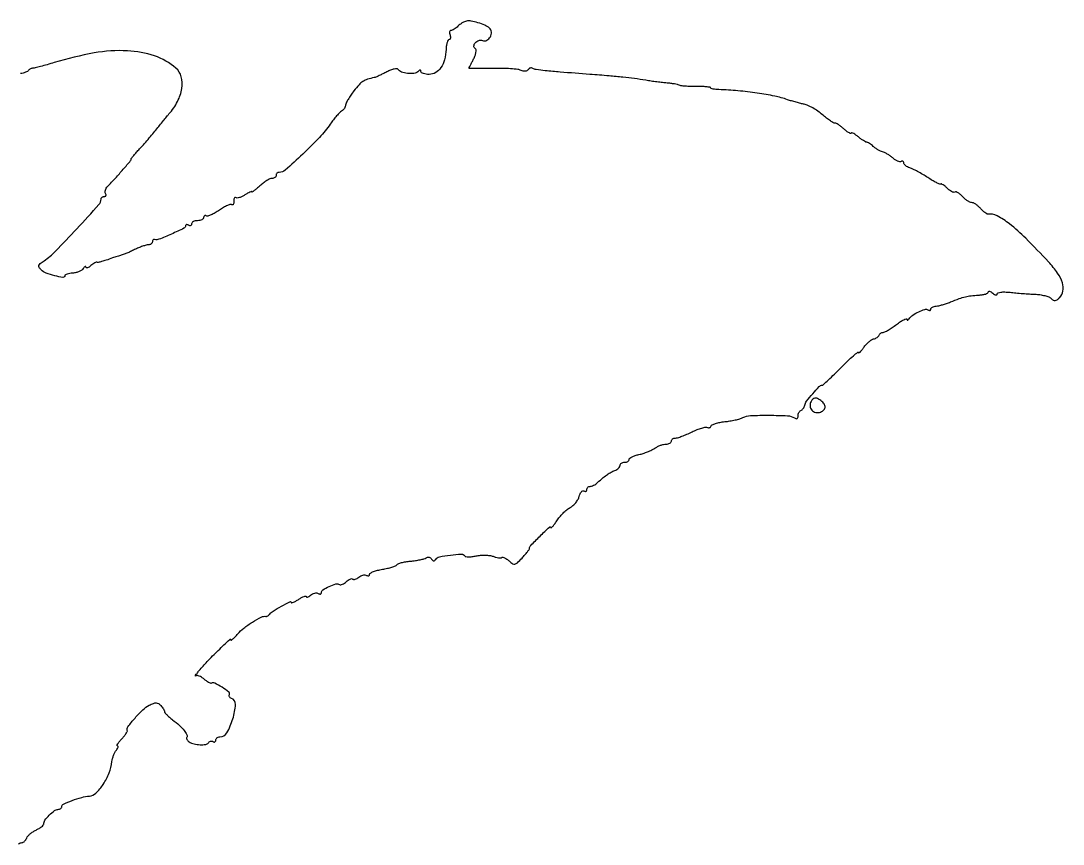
# Model space of a CAD drawing. Extents: x 0 to 691, y 1 to 374.
# Drawn here: x 345.4 to 690.8, y 26.5 to 299.2 of the extents above; entities that cross this region are included whole.
import ezdxf

# ---------------------------------------------------------------- set-up
doc = ezdxf.new("R2010")
doc.units = 0

msp = doc.modelspace()

# ---------------------------------------------------------------- linework, layer by layer
msp.add_lwpolyline([(344.623392, 26.485161, -0.204668), (345.828451, 27, 0.13217), (346.23744, 27.110035, 0.062737), (346.674795, 27.443166, 0.055701), (347.07242, 27.931614, 0.051436), (347.364946, 28.508652, -0.088691), (347.763613, 29.168739, -0.035617), (348.51643, 29.912497, -0.033838), (349.461792, 30.617082, -0.036345), (350.471935, 31.169167, 0.0253), (351.439984, 31.670828, 0.033936), (352.257381, 32.225911, 0.036071), (352.842779, 32.756695, 0.192885), (353, 33.149084, -0.159095), (353.401931, 34.380293, -0.035231), (354.852441, 36.097082, -0.034997), (356.525283, 37.590744, -0.166233), (357.722241, 38, 0.070499), (358.210569, 38.069197, 0.086153), (358.624658, 38.270969, 0.100206), (358.901506, 38.570683, 0.137358), (359, 38.922448, -0.293798), (359.518661, 39.72894, -0.015955), (362.440307, 40.949964, -0.024254), (365.592563, 41.978718, -0.051611), (368.120233, 42.396566, 0.181517), (370.318165, 43.37763, 0.052922), (372.705383, 46.293095, 0.050481), (374.665108, 50.062102, 0.065522), (375.618967, 53.833037, -0.03619), (375.80994, 54.830091, -0.026845), (376.157903, 55.896977, -0.027374), (376.598169, 56.873185, -0.053628), (377.068914, 57.583037, 0.031808), (377.465201, 58.127549, 0.076156), (377.665399, 58.583767, 0.171276), (377.642839, 58.873298, 0.296719), (377.448131, 59, -0.486339), (377.309994, 59.175989, -0.072559), (377.506338, 59.660938, -0.038442), (378.008998, 60.385656, -0.017734), (378.765137, 61.25, 0.016966), (379.561015, 62.156953, 0.023884), (380.202333, 63.020879, 0.021585), (380.651872, 63.757975, 0.203105), (380.689451, 64.118951, -0.24083), (380.913816, 65.383271, -0.017013), (383.24643, 68.254203, -0.023854), (385.860039, 70.981947, -0.071038), (387.965153, 72.476015, -0.023923), (389.358324, 73.110833, -0.099586), (390.261691, 73.276338, -0.138294), (390.997742, 73.054958, -0.064117), (391.771054, 72.410103, -0.022246), (392.25234, 71.842383, -0.027253), (392.647409, 71.270096, -0.027511), (392.919955, 70.764869, -0.141721), (392.969506, 70.454135, 0.214149), (393.071345, 70.123153, 0.015459), (393.741186, 69.40605, 0.019494), (394.630379, 68.578406, 0.013389), (395.698452, 67.707956, -0.019976), (397.953026, 65.820586, -0.039953), (399.543255, 64.127265, -0.052798), (400.435756, 62.730696, -0.259801), (400.395013, 61.830127, 0.172188), (400.325542, 61.50821, 0.093829), (400.452547, 61.119235, 0.074242), (400.754823, 60.722371, 0.054576), (401.191386, 60.381717, 0.077309), (402.813773, 59.697189, 0.049676), (404.838857, 59.400061, 0.050429), (406.670009, 59.499695, 0.218924), (407.553285, 60.086217, -0.097363), (407.847534, 60.403539, -0.097535), (408.239831, 60.585614, -0.098329), (408.669165, 60.60454, -0.100739), (409.069098, 60.457295, 0.090666), (409.42443, 60.318355, 0.169366), (409.726548, 60.362055, 0.176081), (409.928183, 60.581552, 0.098926), (410, 60.940983, -0.129878), (410.106705, 61.344844, -0.100682), (410.406841, 61.688914, -0.088695), (410.855814, 61.920307, -0.074877), (411.38499, 62, 0.272117), (413.710842, 63.367032, 0.053813), (415.673658, 68.002561, 0.056318), (416.548073, 72.79423, 0.341695), (415.233352, 74.755549, -0.077122), (414.797934, 74.979852, -0.11019), (414.511806, 75.304985, -0.13057), (414.419487, 75.678176, -0.134913), (414.526466, 76.042822, 0.386939), (414.373231, 76.86247, 0.02262), (412.095788, 78.428431, 0.023466), (409.64743, 79.798579, 0.249442), (408.542898, 79.770262, -0.237331), (408.249678, 79.75603, -0.026286), (407.633073, 80.06932, -0.027532), (406.897947, 80.548545, -0.018838), (406.116935, 81.167848, 0.038431), (405.310749, 81.757224, 0.052097), (404.499219, 82.149586, 0.063468), (403.799783, 82.305612, 0.195927), (403.345172, 82.167848, -0.667395), (403.272667, 82.207066, -0.118949), (403.347691, 82.419952, -0.019538), (403.798009, 83.057875, -0.00637), (404.510657, 83.963902, -0.021293), (407.143182, 86.954449, -0.00959), (410.834351, 90.659108, -0.003502), (414.643273, 94.286832, -0.636678), (415.035963, 94.130045, 0.581461), (415.190491, 94.053403, 0.033478), (415.711735, 94.457824, 0.024251), (416.433222, 95.164859, 0.011852), (417.285963, 96.130634, -0.053711), (419.259709, 98.021134, -0.025153), (422.170495, 100.039307, -0.020644), (425.096847, 101.69416, -0.160064), (426.627719, 101.934852, 0.115573), (426.920667, 101.954991, 0.056566), (427.265562, 102.105623, 0.05172), (427.606036, 102.352896, 0.051849), (427.888197, 102.66459, -0.096677), (429.01854, 103.709074, -0.013739), (431.766024, 105.303076, -0.00896), (434.601262, 106.780262, -0.557126), (435, 106.533483, 0.4884), (435.156415, 106.411549, 0.03852), (435.734375, 106.605329, 0.029598), (436.540486, 107.004398, 0.015296), (437.5, 107.591957, -0.019515), (438.459682, 108.168543, -0.039074), (439.265625, 108.532212, -0.062349), (439.819162, 108.656711, -0.442828), (440, 108.492565, 0.334699), (440.128834, 108.321663, 0.149027), (440.427757, 108.326745, 0.066534), (440.896647, 108.55079, 0.028534), (441.456195, 108.963645, -0.05732), (442.090759, 109.377768, -0.06058), (442.791251, 109.627673, -0.067771), (443.449211, 109.684618, -0.126816), (443.956195, 109.527073, 0.063817), (444.355955, 109.345611, 0.135013), (444.693382, 109.335401, 0.191533), (444.914674, 109.492262, 0.144921), (445, 109.780468, -0.25745), (445.517752, 110.719361, -0.034135), (447.586933, 111.835409, -0.034972), (449.808622, 112.662754, -0.21318), (450.994316, 112.503513, 0.170408), (451.423729, 112.409289, 0.066441), (452.020042, 112.564261, 0.055626), (452.678709, 112.922455, 0.044073), (453.300333, 113.44319, -0.03882), (453.903526, 113.959346, -0.057899), (454.507314, 114.300679, -0.076119), (455.021781, 114.430353, -0.223716), (455.356786, 114.30988, 0.200275), (455.692713, 114.171766, 0.072911), (456.211778, 114.250644, 0.057773), (456.821642, 114.517009, 0.041403), (457.432029, 114.943589, -0.056402), (458.07582, 115.365416, -0.060118), (458.784152, 115.621781, -0.067469), (459.447524, 115.683275, -0.128519), (459.956195, 115.527073, 0.070148), (460.355656, 115.351786, 0.145048), (460.693382, 115.356732, 0.189799), (460.91602, 115.535987, 0.130176), (461, 115.853085, -0.271832), (461.245958, 116.272063, -0.033106), (462.248437, 116.747608, -0.031907), (463.621529, 117.19192, -0.020889), (465.25, 117.534569, 0.015252), (466.915196, 117.865391, 0.020327), (468.402558, 118.272656, 0.018027), (469.588181, 118.697351, 0.156856), (470.014028, 119.049673, -0.166994), (470.435142, 119.384287, -0.021415), (471.554783, 119.727785, -0.023124), (472.964356, 120.026185, -0.017363), (474.537323, 120.228078, 0.013616), (476.157134, 120.42366, 0.01509), (477.708915, 120.70214, 0.014566), (479.013068, 121.016971, 0.072017), (479.704197, 121.317184, -0.095987), (480.198947, 121.504646, -0.097175), (480.725648, 121.49256, -0.09863), (481.202537, 121.283411, -0.102176), (481.555902, 120.909549, 0.058036), (481.901124, 120.47337, 0.181435), (482.236213, 120.32116, 0.201429), (482.564526, 120.433663, 0.072515), (482.888499, 120.819587, -0.207397), (484.114644, 121.673329, -0.020435), (487.746447, 122.253337, -0.018869), (491.415128, 122.546594, -0.271182), (492.526401, 121.957282, 0.22333), (492.904015, 121.711082, 0.034267), (493.822558, 121.646847, 0.032754), (494.991247, 121.721952, 0.023045), (496.288755, 121.952356, -0.034496), (497.724319, 122.173522, -0.026536), (499.309597, 122.22242, -0.027157), (500.803047, 122.107912, -0.05593), (501.939265, 121.826764, 0.025033), (502.877871, 121.532035, 0.033612), (503.753558, 121.366344, 0.035599), (504.465461, 121.331693, 0.193063), (504.814032, 121.480699, -0.264403), (505.140116, 121.570392, -0.051591), (505.734329, 121.352379, -0.042581), (506.45561, 120.920171, -0.027658), (507.211599, 120.308505, 0.036874), (508.394367, 119.387044, 0.204005), (509.169898, 119.241392, 0.138233), (509.989454, 119.680184, 0.01421), (511.542751, 121.262679, 0.009196), (512.48413, 122.316125, 0.01308), (513.278183, 123.288617, 0.009073), (513.897643, 124.119876, 0.156838), (514, 124.438164, -0.194613), (514.401748, 125.431242, -0.00628), (517.501747, 128.556114, -0.006628), (520.592854, 131.51519, -0.648389), (521.016847, 131.335849, 0.606899), (521.176656, 131.256734, 0.05344), (521.607391, 131.648491, 0.02708), (522.245235, 132.450575, 0.011945), (523.003553, 133.573906, -0.031284), (523.936134, 134.8464, -0.023422), (525.110652, 136.127982, -0.023872), (526.335498, 137.233845, -0.048854), (527.410469, 137.952085, 0.057126), (528.387847, 138.628701, 0.041319), (529.309522, 139.581964, 0.04193), (530.043479, 140.649853, 0.068214), (530.45308, 141.669077, -0.042379), (530.755476, 142.550163, -0.075239), (531.16589, 143.196835, -0.117168), (531.611816, 143.51641, -0.239984), (532.029317, 143.481881, 0.085835), (532.400061, 143.332801, 0.164681), (532.714862, 143.369277, 0.179874), (532.924475, 143.584125, 0.104661), (533, 143.940983, -0.100235), (533.081841, 144.345126, -0.098218), (533.314732, 144.688914, -0.097658), (533.662512, 144.919198, -0.097854), (534.071429, 145, 0.084532), (534.579945, 145.08659, 0.032997), (535.237574, 145.367187, 0.031499), (535.924309, 145.771626, 0.033968), (536.536725, 146.25, -0.007436), (538.444947, 147.910735, -0.022066), (539.818362, 148.970429, -0.030439), (541.001827, 149.699575, -0.031657), (542.25, 150.269041, 0.047895), (542.91944, 150.601093, 0.053704), (543.485937, 151.043919, 0.061074), (543.873389, 151.524991, 0.139908), (544, 151.968615, -0.143927), (544.115611, 152.361926, -0.099493), (544.440625, 152.697031, -0.083896), (544.926618, 152.922835, -0.066987), (545.5, 153, 0.059467), (546.073648, 153.068469, 0.07837), (546.559375, 153.27041, 0.096736), (546.88469, 153.569427, 0.16), (547, 153.920545, -0.239766), (547.203893, 154.321292, -0.041316), (547.954687, 154.778428, -0.037121), (549.005091, 155.210351, -0.025417), (550.25, 155.548319, 0.023437), (551.638766, 155.919448, 0.017734), (553.124736, 156.450891, 0.018034), (554.486911, 157.05104, 0.03921), (555.472506, 157.627774, -0.036202), (556.358052, 158.15313, -0.028078), (557.387728, 158.596909, -0.028784), (558.400342, 158.902662, -0.05899), (559.222506, 159, 0.054303), (559.902499, 159.07407, 0.073999), (560.477861, 159.29375, 0.093637), (560.863978, 159.618435, 0.172913), (561, 160, -0.130303), (561.101099, 160.381353, -0.100665), (561.38545, 160.70625, -0.088552), (561.81081, 160.924762, -0.074616), (562.312171, 161, 0.076395), (563.061971, 161.115235, 0.01203), (564.478583, 161.598954, 0.01312), (566.132603, 162.258339, 0.011123), (567.84457, 163.038993, -0.01737), (569.525328, 163.780195, -0.023955), (571.084251, 164.318872, -0.02197), (572.374837, 164.635884, -0.18986), (572.94699, 164.532762, 0.105849), (573.309508, 164.403439, 0.125624), (573.669533, 164.446189, 0.122788), (573.970927, 164.657954, 0.098368), (574.167893, 165.003678, -0.207772), (574.544337, 165.423088, -0.030607), (575.632713, 165.843255, -0.03026), (577.056181, 166.201765, -0.02177), (578.678874, 166.434892, 0.015397), (580.410057, 166.661133, 0.014447), (582.161464, 166.997297, 0.014587), (583.696719, 167.385552, 0.047212), (584.675571, 167.766594, -0.106072), (587.271513, 168.441152, -0.012034), (593.373099, 168.555923, -0.010922), (599.506483, 168.389655, -0.130082), (601.75, 167.676788, 0.069163), (602.279687, 167.434975, 0.199826), (602.672887, 167.476136, 0.200872), (602.919385, 167.783734, 0.069889), (603, 168.35765, -0.058263), (603.068882, 168.946768, -0.060041), (603.271719, 169.497768, -0.066541), (603.571054, 169.930133, -0.122224), (603.925, 170.166667, 0.09835), (604.303018, 170.394262, 0.05058), (604.67375, 170.807102, 0.047526), (604.982117, 171.326644, 0.052344), (605.175, 171.878788, -0.108185), (605.820758, 173.225842, -0.014347), (607.847271, 175.67501, -0.011441), (610.023368, 178.044786, -0.177502), (611, 178.52108, 0.162403), (611.327487, 178.66906, 0.001996), (613.042187, 180.267719, 0.005669), (615.009979, 182.159554, 0.00365), (617.25, 184.394928, -0.006982), (619.457004, 186.568191, -0.013039), (621.312873, 188.254801, -0.009577), (622.776225, 189.468536, -0.625695), (623.006589, 189.358696, 0.530544), (623.162419, 189.25491, 0.091592), (623.52337, 189.486617, 0.036883), (624.085652, 190.097854, 0.015256), (624.756589, 191, -0.030784), (625.534365, 191.980709, -0.030556), (626.428498, 192.861094, -0.032069), (627.304016, 193.530047, -0.094015), (628, 193.825, 0.049232), (628.598514, 194.017878, 0.047105), (629.157292, 194.32625, 0.050764), (629.59754, 194.696961, 0.106303), (629.833333, 195.075, -0.085747), (630.034348, 195.428576, -0.067695), (630.35762, 195.728281, -0.067692), (630.749213, 195.93077, -0.085721), (631.150055, 196, 0.120123), (631.715485, 196.137831, 0.014248), (632.853099, 196.76924, 0.016362), (634.180074, 197.615884, 0.012743), (635.566722, 198.618689, -0.015285), (636.885749, 199.562417, -0.030228), (637.995973, 200.212961, -0.041868), (638.786329, 200.534063, -0.500249), (639.015313, 200.368689, 0.126119), (639.082734, 200.123687, 0.316107), (639.241942, 200.048927, 0.151925), (639.480904, 200.17178, 0.04021), (639.765313, 200.5, -0.083584), (641.029335, 201.726632, -0.040254), (642.990697, 202.85783, -0.037419), (644.959206, 203.616527, -0.214879), (646.040677, 203.47486, 0.065726), (646.408001, 203.309804, 0.138173), (646.718199, 203.304704, 0.19123), (646.921963, 203.455172, 0.140115), (647, 203.728179, -0.187966), (647.130084, 204.061983, -0.079114), (647.514063, 204.366007, -0.062705), (648.080271, 204.596476, -0.045854), (648.75, 204.711211, 0.037604), (649.625644, 204.846415, 0.012937), (650.867188, 205.169047, 0.012773), (652.223068, 205.596888, 0.01445), (653.5, 206.077672, -0.008869), (656.417152, 207.213351, -0.028148), (658.418564, 207.826414, -0.032879), (660.304723, 208.16034, -0.015898), (662.75, 208.350712, 0.025286), (663.995305, 208.471212, 0.039414), (665.045313, 208.712427, 0.046331), (665.791846, 209.025589, 0.27703), (666, 209.372445, -0.284537), (666.134284, 209.589309, -0.178182), (666.440625, 209.622923, -0.079564), (666.923572, 209.417501, -0.032953), (667.5, 209, 0.03724), (668.080886, 208.586808, 0.095537), (668.562708, 208.409105, 0.206772), (668.867406, 208.485271, 0.233627), (669, 208.753555, -0.321615), (669.267018, 209.125738, -0.051161), (670.194264, 209.336883, -0.038715), (671.54977, 209.39693, -0.01977), (673.25, 209.273179, 0.005636), (675.167506, 209.079007, 0.003478), (677.426562, 208.891779, 0.003488), (679.662007, 208.73783, 0.006251), (681.5, 208.64718, -0.027062), (683.128229, 208.498783, -0.027948), (684.71317, 208.176047, -0.029078), (686.046154, 207.741839, -0.096444), (686.821429, 207.25, 0.054492), (687.560932, 206.689281, 0.158377), (688.17843, 206.547477, 0.137683), (688.816929, 206.789313, 0.03744), (689.642978, 207.500121, 0.157825), (690.754648, 209.676021, 0.114782), (690.565135, 212.406279, 0.077826), (688.983085, 215.654763, 0.035551), (686.009879, 219.334373, 0.009023), (678.432365, 227.168794, 0.029531), (673.040046, 231.945915, 0.045265), (668.956484, 234.594939, 0.153473), (665.869069, 235.158111, -0.175676), (665.524239, 235.236547, -0.023112), (664.902345, 235.678348, -0.02455), (664.18958, 236.294698, -0.018292), (663.464081, 237.03969, 0.03034), (662.697434, 237.789912, 0.032409), (661.861584, 238.424159, 0.034297), (661.077501, 238.86868, 0.112264), (660.5, 239, -0.112816), (659.921673, 239.132171, -0.034129), (659.134134, 239.580573, -0.032268), (658.293565, 240.220026, -0.030104), (657.521341, 240.976419, 0.03213), (656.778945, 241.697731, 0.045494), (656.027309, 242.229617, 0.054383), (655.371202, 242.519669, 0.21868), (654.946973, 242.467228, -0.202145), (654.523823, 242.401256, -0.054992), (653.875286, 242.641028, -0.046389), (653.133183, 243.102896, -0.034007), (652.402048, 243.740809, 0.020806), (651.698687, 244.38795, 0.033135), (651.041287, 244.873277, 0.035684), (650.49997, 245.167845, 0.30271), (650.240024, 245.125665, -0.301808), (649.930622, 245.074935, -0.011218), (648.811952, 245.610009, -0.017029), (647.465492, 246.350204, -0.010748), (645.944182, 247.300156, 0.010869), (644.305126, 248.323083, 0.010411), (642.599729, 249.289116, 0.010399), (641.060237, 250.078443, 0.036427), (640.025587, 250.491879, -0.041684), (639.250473, 250.811084, -0.051291), (638.595016, 251.237216, -0.059918), (638.144216, 251.700126, -0.164575), (638, 252.126405, 0.095439), (637.934882, 252.464444, 0.173436), (637.750737, 252.67269, 0.172218), (637.47521, 252.717774, 0.093944), (637.151444, 252.593597, -0.188462), (636.691837, 252.509479, -0.053062), (635.982132, 252.727119, -0.045538), (635.167558, 253.166423, -0.034589), (634.362397, 253.78458, 0.024348), (633.512232, 254.46539, 0.021355), (632.562771, 255.092667, 0.021912), (631.655891, 255.584944, 0.058105), (630.960954, 255.828755, -0.051648), (630.288902, 256.054861, -0.02366), (629.4654, 256.478429, -0.023132), (628.632778, 257.010502, -0.029525), (627.921259, 257.578755, 0.019065), (627.268443, 258.122861, 0.022758), (626.612449, 258.582509, 0.02231), (626.033515, 258.914806, 0.11968), (625.68269, 259, -0.127373), (625.313404, 259.095626, -0.016924), (624.616305, 259.514063, -0.018704), (623.809924, 260.079887, -0.014711), (622.979011, 260.75, 0.0216), (622.169378, 261.384748, 0.035674), (621.429029, 261.839062, 0.041165), (620.838527, 262.086495, 0.325263), (620.572567, 262, -0.344884), (620.302323, 261.922539, -0.035718), (619.667306, 262.234375, -0.032506), (618.873377, 262.769261, -0.019429), (618, 263.5, 0.017296), (617.106506, 264.254071, 0.023709), (616.249733, 264.864411, 0.021738), (615.516329, 265.292257, 0.185379), (615.145012, 265.336291, -0.202274), (614.74289, 265.397314, -0.01177), (613.677039, 266.085471, -0.01634), (612.420793, 267.000494, -0.01118), (611.053418, 268.116578, 0.024715), (609.546433, 269.280118, 0.021808), (607.869203, 270.342118, 0.022395), (606.271687, 271.165844, 0.059722), (605.053418, 271.558762, -0.012637), (603.861143, 271.822821, -0.006344), (602.368816, 272.213295, -0.006295), (600.834761, 272.656403, -0.009267), (599.5, 273.087377, 0.03236), (595.241997, 274.2482, 0.014169), (589.476361, 275.256439, 0.013583), (583.072746, 276.01312, 0.014324), (576.75, 276.404415, -0.017228), (575.69589, 276.475796, -0.027809), (574.807812, 276.616991, -0.026768), (574.145858, 276.797912, -0.323218), (574, 276.999975, 0.374652), (573.826768, 277.198714, 0.01045), (572.604687, 277.341158, 0.016512), (571.071219, 277.436533, 0.009962), (569.25, 277.453238, -0.009407), (567.362295, 277.468457, -0.011895), (565.619117, 277.55685, -0.010031), (564.172059, 277.694025, -0.088643), (563.559759, 277.877676, 0.060304), (563.010121, 278.076915, 0.012366), (561.99691, 278.285013, 0.012849), (560.800123, 278.468511, 0.011763), (559.559759, 278.59662, -0.00823), (558.104132, 278.736574, -0.003848), (556.223804, 278.963316, -0.003811), (554.254972, 279.231385, -0.00533), (552.5, 279.503101, 0.007349), (548.740355, 280.069664, 0.007259), (544.950254, 280.528037, 0.005587), (540.370426, 280.962881, 0.002148), (534, 281.468439, -0.00101), (524.153707, 282.227296, -0.006534), (519.193641, 282.684946, -0.009151), (516.179725, 283.058686, -0.10334), (515.054181, 283.466514, 0.110469), (514.656434, 283.604322, 0.099957), (514.222267, 283.566993, 0.094891), (513.818414, 283.359692, 0.088674), (513.50841, 283.013608, -0.139175), (513.135912, 282.67304, -0.092983), (512.576957, 282.513132, -0.077108), (511.89972, 282.554291, -0.057248), (511.189312, 282.796815, 0.083394), (510.115982, 283.101913, 0.010663), (507.719673, 283.316278, 0.012235), (504.841195, 283.441353, 0.009911), (501.75, 283.438672, -0.00298), (498.778265, 283.394896, -0.004972), (496.276563, 283.397834, -0.000994), (494.09697, 283.426401, -0.4098), (494, 283.524846, -0.109617), (494.03842, 283.697987, -0.002125), (494.430705, 284.52915, -0.005012), (494.904338, 285.496643, -0.003326), (495.46623, 286.597547, 0.030747), (495.971125, 287.736995, 0.048544), (496.244323, 288.769709, 0.062158), (496.27444, 289.573471, 0.236918), (496.019016, 289.988247, -0.270161), (495.560778, 290.848394, -0.172187), (495.992297, 291.931117, -0.130215), (497.142726, 292.703958, -0.176544), (498.383821, 292.682956, 0.213405), (499.809016, 292.760125, 0.144886), (501.001925, 293.899311, 0.144919), (501.382451, 295.504053, 0.21349), (500.728987, 296.772606, 0.063638), (499.140211, 297.740913, 0.030507), (496.900301, 298.582109, 0.029853), (494.650831, 299.12918, 0.093363), (493.100375, 299.117852, 0.05928), (492.462625, 298.912218, 0.027736), (491.694235, 298.506512, 0.027011), (490.925971, 297.986243, 0.034045), (490.278946, 297.421803, -0.028606), (489.668699, 296.877655, -0.03026), (489.011249, 296.417655, -0.031744), (488.400522, 296.094611, -0.106164), (487.959956, 296, 0.200957), (487.666698, 295.877175, 0.142539), (487.495402, 295.559375, 0.093321), (487.483237, 295.074581, 0.051393), (487.638374, 294.5, -0.048885), (487.796636, 293.925283, -0.08934), (487.793153, 293.440522, -0.139059), (487.634973, 293.122646, -0.211132), (487.356989, 292.999651, 0.277448), (487.014137, 292.793347, 0.044877), (486.699312, 292.044819, 0.038611), (486.45208, 290.994853, 0.024806), (486.32152, 289.749651, -0.048992), (485.794099, 286.324239, -0.085485), (484.622649, 283.709715, -0.110199), (482.897179, 282.071406, -0.132173), (480.75, 281.460579, -0.03421), (479.696634, 281.517578, -0.052591), (478.807813, 281.723381, -0.068899), (478.19683, 282.033893, -0.245516), (478, 282.410579, 0.118297), (477.921532, 282.737595, 0.298074), (477.718636, 282.853879, 0.147695), (477.391799, 282.733749, 0.03499), (476.948514, 282.348514, -0.173616), (475.695352, 281.756109, -0.053782), (473.577977, 281.776589, -0.053782), (471.512945, 282.24834, -0.172987), (470.428472, 283.115735, 0.264795), (470.010579, 283.343767, 0.049187), (469.107686, 283.238111, 0.041256), (467.956045, 282.885335, 0.026878), (466.693249, 282.3009, -0.007354), (465.397363, 281.638569, -0.008522), (464.144267, 281.047506, -0.007734), (463.069382, 280.582594, -0.049016), (462.5, 280.4097, 0.026996), (460.290717, 279.843626, 0.069179), (458.802619, 279.137696, 0.062712), (457.480958, 278.010071, 0.019212), (455.785235, 276, 0.01482), (454.738087, 274.571972, 0.018136), (453.849286, 273.175534, 0.016822), (453.192962, 271.965241, 0.110468), (453.02782, 271.29969, -0.08928), (452.922112, 270.781573, -0.051747), (452.626245, 270.217062, -0.049544), (452.199248, 269.694571, -0.05887), (451.699821, 269.29969, 0.062174), (451.046474, 268.776082, 0.013504), (450.065917, 267.710771, 0.01388), (448.991497, 266.406935, 0.012892), (447.963375, 265.013572, -0.036742), (444.375478, 260.607118, -0.014346), (438.821109, 255.053911, -0.007941), (433.051058, 249.777696, -0.18322), (431, 249, 0.099038), (430.618362, 248.923658, 0.097945), (430.29375, 248.70625, 0.097945), (430.076342, 248.381638, 0.099038), (430, 248, -0.134357), (429.895644, 247.618657, -0.100442), (429.602269, 247.29375, -0.087177), (429.163428, 247.075108, -0.072203), (428.646023, 247, 0.111269), (427.954073, 246.844085, 0.026686), (426.912507, 246.279651, 0.026108), (425.758414, 245.486404, 0.023262), (424.646023, 244.547749, -0.009086), (423.630469, 243.640305, -0.017351), (422.777269, 242.955467, -0.016212), (422.127167, 242.501827, -0.595231), (422, 242.570802, 0.506886), (421.866685, 242.668518, 0.029533), (421.315614, 242.458058, 0.025604), (420.564293, 242.071616, 0.013446), (419.670174, 241.519545, -0.031367), (418.728992, 240.983998, -0.044165), (417.827871, 240.638276, -0.05215), (417.085404, 240.507874, -0.21708), (416.670174, 240.663159, 0.235324), (416.418467, 240.747456, 0.231246), (416.196864, 240.597928, 0.096094), (416.046061, 240.159251, 0.034892), (416, 239.5, -0.032195), (415.957294, 238.837449, -0.086302), (415.817669, 238.387539, -0.215172), (415.612206, 238.223477, -0.264775), (415.3793, 238.287367, 0.276127), (414.942356, 238.397342, 0.02833), (413.89919, 238.017855, 0.028956), (412.616184, 237.376681, 0.018879), (411.21225, 236.498259, -0.019474), (409.793142, 235.61269, -0.027649), (408.462961, 234.947552, -0.026683), (407.355735, 234.53705, -0.217134), (406.83295, 234.603243, 0.105188), (406.515577, 234.716929, 0.18019), (406.244679, 234.655728, 0.164252), (406.062922, 234.424633, 0.085422), (406, 234.059017, -0.182172), (405.847664, 233.654781, -0.09101), (405.4125, 233.311086, -0.070927), (404.765275, 233.07823, -0.050979), (404, 233, 0.050979), (403.234725, 232.92177, 0.070927), (402.5875, 232.688914, 0.09101), (402.152336, 232.345219, 0.182172), (402, 231.940983, -0.108972), (401.921712, 231.586039, -0.182303), (401.70625, 231.3746, -0.161196), (401.3821, 231.343488, -0.082592), (401, 231.5, 0.059459), (400.616572, 231.678079, 0.126681), (400.292649, 231.698838, 0.190151), (400.08035, 231.564599, 0.157921), (399.996252, 231.309017, -0.287463), (399.473574, 230.483546, -0.007436), (395.320112, 228.570495, -0.009659), (391.182524, 226.833635, -0.169558), (389.75, 226.773147, 0.135239), (389.464642, 226.780247, 0.140061), (389.220312, 226.639612, 0.11647), (389.056372, 226.365064, 0.076753), (389, 226, -0.133622), (388.896236, 225.618656, -0.100491), (388.604506, 225.29375, -0.087428), (388.16812, 225.075131, -0.072631), (387.653638, 225, 0.0686), (386.933047, 224.900668, 0.015907), (385.763672, 224.531517, 0.016127), (384.433049, 224.015655, 0.015162), (383.110349, 223.405163, -0.007852), (381.797906, 222.775971, -0.008454), (380.498048, 222.20416, -0.008073), (379.367427, 221.750776, -0.039438), (378.706711, 221.556204, 0.015829), (378.121963, 221.413593, 0.006552), (377.340409, 221.185487, 0.006475), (376.508361, 220.918933, 0.008295), (375.75, 220.651041, -0.006351), (373.667202, 219.906169, -0.016997), (372.160356, 219.445386, -0.017471), (371.069796, 219.192529, -0.197084), (370.643197, 219.277356, 0.260154), (370.426572, 219.293948, 0.022867), (369.92026, 219.031443, 0.025363), (369.311708, 218.637289, 0.016816), (368.653695, 218.127555, -0.030235), (368.017255, 217.661298, -0.070304), (367.481275, 217.414547, -0.154911), (367.136638, 217.420168, -0.317452), (366.984687, 217.627555, 0.20156), (366.897501, 217.825259, 0.325271), (366.722993, 217.847846, 0.099157), (366.446035, 217.615557, 0.027598), (366.115317, 217.152346, -0.104306), (365.600543, 216.624348, -0.045948), (364.739599, 216.155814, -0.042787), (363.700708, 215.810344, -0.044441), (362.631336, 215.652346, 0.025934), (361.623633, 215.541336, 0.040105), (360.773745, 215.331783, 0.047356), (360.170722, 215.064979, 0.271014), (360.000706, 214.775, -0.453222), (359.375076, 214.227649, -0.027919), (356.635124, 214.749263, -0.031749), (353.77384, 215.657689, -0.103997), (352.120805, 216.736338, -0.058457), (351.484062, 217.542337, -0.221714), (351.411977, 218.163868, -0.143781), (351.851821, 218.797891, -0.021384), (353.116341, 219.731389, 0.050788), (356.91394, 222.895482, 0.007082), (363.977853, 230.320275, 0.003127), (371.3055, 238.344121, 0.185542), (372, 240.151232, -0.12398), (372.081519, 240.474937, -0.100779), (372.311086, 240.750674, -0.090658), (372.654473, 240.935961, -0.078659), (373.059017, 241, 0.110112), (373.413458, 241.079015, 0.182888), (373.624008, 241.296003, 0.160283), (373.653711, 241.6226, 0.081784), (373.495259, 242.007671, -0.137007), (373.354859, 242.493627, -0.073584), (373.441341, 243.116482, -0.064277), (373.730228, 243.775297, -0.057422), (374.186242, 244.367322, 0.008138), (376.739544, 247.081942, 0.006866), (379.35444, 250.034773, 0.002137), (381.803579, 252.902854, 0.177452), (382, 253.438872, -0.165543), (382.103298, 253.742318, -0.007247), (382.807813, 254.630268, -0.011628), (383.696336, 255.667218, -0.007973), (384.75, 256.803554, 0.008243), (386.017789, 258.172296, 0.004156), (387.573438, 259.937676, 0.004126), (389.151044, 261.788915, 0.006118), (390.5, 263.439166, -0.001425), (391.722838, 264.964118, -0.001567), (392.916309, 266.434335, -0.001459), (393.943887, 267.684655, -0.007944), (394.512965, 268.351133, 0.061448), (397.351456, 272.501262, 0.08195), (398.757827, 276.837915, 0.100632), (398.562677, 280.697087, 0.153684), (396.806824, 283.522166, 0.096097), (389.68391, 287.582649, 0.070239), (380.71417, 289.272954, 0.055591), (369.721562, 288.556824, 0.029916), (356.5, 285.378155, -0.003944), (354.128944, 284.676115, -0.005294), (351.96875, 284.079691, -0.00372), (350.152384, 283.613267, -0.054783), (349.5, 283.525013, 0.061536), (349.077242, 283.462016, 0.045373), (348.634123, 283.294453, 0.046091), (348.237873, 283.054594, 0.072876), (347.95659, 282.775253, -0.107973), (347.6082, 282.474396, -0.030354), (346.953271, 282.168853, -0.029099), (346.151341, 281.905197, -0.027012), (345.304121, 281.728641, 0.038208)], format="xyb")
msp.add_lwpolyline([(607.314202, 173.13151, 0.15796), (606.943692, 171.649079, 0.166415), (607.525065, 170.267155, 0.159529), (608.857031, 169.493204, 0.145104), (610.446269, 169.617755, 0.115794), (611.566656, 170.379279, 0.205277), (611.931084, 171.414975, 0.164638), (611.450745, 172.57383, 0.073447), (610.176861, 173.657476, 0.041099), (609.203637, 174.159326, 0.144914), (608.511097, 174.233093, 0.157671), (607.925065, 173.917135, 0.051372)], format="xyb", close=True)

doc.saveas('drawing.dxf')
